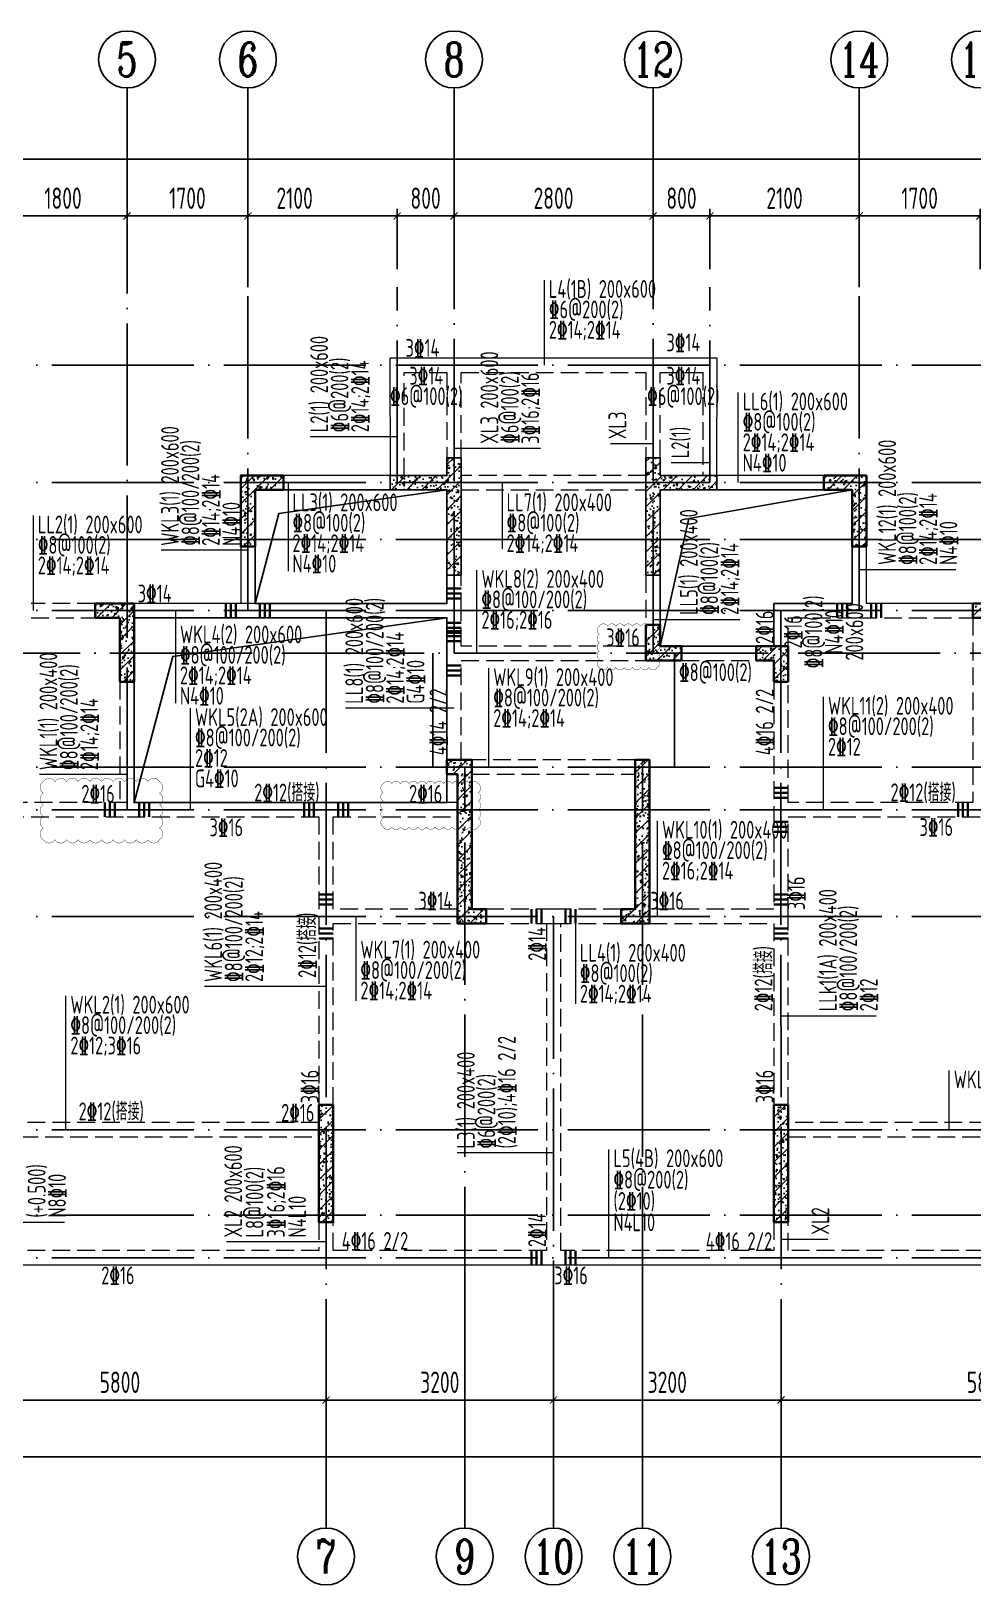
# Model space of a CAD drawing. Extents: x -1058961 to 23600, y -449123 to 2751847.
# Drawn here: x -210467 to -197217, y -331069 to -309219 of the extents above; entities that cross this region are included whole.
import ezdxf
from ezdxf.enums import TextEntityAlignment as Align

# ---------------------------------------------------------------- set-up
doc = ezdxf.new("R2010")
doc.units = 0
doc.header["$LTSCALE"] = 1000
for name, pattern in [('__DASH', [0.35, 0.25, -0.1]), ('DASH', [0.35, 0.25, -0.1]), ('DOTE', [2.42, 2, -0.2, 0.02, -0.2])]:
    doc.linetypes.add(name, pattern=pattern)
doc.layers.get('0').update_dxf_attribs({"linetype": 'CONTINUOUS'})
doc.layers.get('DEFPOINTS').update_dxf_attribs({"linetype": 'CONTINUOUS'})
for name, color, linetype in [('A-AXIS', 1, 'CONTINUOUS'), ('A-DOTE', 10, 'DOTE'), ('AXIS_NUM', 7, 'CONTINUOUS'), ('S-D洞口', 4, 'CONTINUOUS'), ('S-L主梁线', 4, 'DASH'), ('S-L梁编号', 6, 'CONTINUOUS'), ('S-L梁配筋', 7, 'CONTINUOUS'), ('S-Q墙填充', 252, 'CONTINUOUS'), ('S-Q墙实线', 6, 'CONTINUOUS'), ('S-Y一般标注', 3, 'CONTINUOUS'), ('S-Z柱填充', 252, 'CONTINUOUS'), ('S-Z柱实线', 6, 'CONTINUOUS')]:
    doc.layers.add(name, color=color, linetype=linetype)
doc.layers.add('审图修改', color=2, linetype='CONTINUOUS', plot=False)
doc.layers.add('梁附加箍筋', color=1, linetype='CONTINUOUS', lineweight=35)
doc.styles.add('TSSD_Axis', font='complex.shx', dxfattribs={"width": 0.7, "bigfont": 'hztxt.shx'})
doc.styles.add('TSSD_DIMENSION', font='Tssdeng.shx', dxfattribs={"width": 0.7, "bigfont": 'tssdchn.shx'})
doc.styles.add('TSSD_REIN', font='tssdeng.shx', dxfattribs={"width": 0.7, "height": 300, "bigfont": 'tssdchn.shx'})
doc.dimstyles.new('TSSD_100_100', dxfattribs={"dimtxt": 300, "dimasz": 100, "dimexe": 100, "dimexo": 250, "dimgap": 100, "dimtad": 1, "dimdec": 0, "dimzin": 0, "dimdsep": 46, "dimtxsty": 'TSSD_DIMENSION', "dimblk": 'ARCHTICK', "dimcen": 0, "dimdle": 100, "dimclrt": 7, "dimadec": 0, "dimazin": 0, "dimtfac": 1, "dimtdec": 0, "dimtix": 1, "dimtmove": 2, "dimatfit": 3, "dimldrblk": 'ARCHTICK', "dimfxl": 0, "dimtolj": 1, "dimtzin": 0, "dimarcsym": 0})
pattern_1 = [(50, (79242.38, 113232.59), (215.17805, -18.82564), [22.5, -247.5]), (355, (79242.38, 113232.6), (-41.6254, 225.6576), [18, -198]), (100.4514, (79260.31, 113231.02), (173.5528, 206.8319), [19.12206, -210.3426]), (46.1842, (79242.38, 113292.6), (320.1723, -49.6557), [33.75, -371.25]), (96.6356, (79269.06, 113288.45), (280.3988, 292.2354), [28.683, -315.5139]), (351.1842, (79242.38, 113292.6), (280.3986, 292.2356), [27, -297]), (21, (79272.38, 113277.59), (179.0721, -120.78567), [22.5, -247.5]), (326, (79272.38, 113277.6), (72.9946, 217.545), [18, -198]), (71.4514, (79287.3, 113267.52), (252.0668, 96.75915), [19.12206, -210.3426]), (37.5, (79242.38, 113232.59), (3.64796, 99.86816), [0, -195.6, 0, -201, 0, -198.75]), (7.5, (79242.38, 113232.59), (78.92086, 118.32351), [0, -114.6, 0, -191.1, 0, -75.75]), (327.5, (79175.48, 113232.59), (160.14673, -6.76646), [0, -75, 0, -234, 0, -310.5]), (317.5, (79145.48, 113232.59), (174.95585, 30.0315), [0, -97.5, 0, -155.4, 0, -220.5]), (45, (79242.38, 113232.59), (-106.066, 106.066), [])]
pattern_2 = [(50, (73980.54, 281268.66), (215.17805, -18.82564), [22.5, -247.5]), (355, (73980.54, 281268.66), (-41.6254, 225.65764), [18, -198]), (100.4514, (73998.48, 281267.1), (173.55281, 206.83186), [19.12206, -210.34263]), (46.1842, (73980.54, 281328.66), (320.1723, -49.6557), [33.75, -371.25]), (96.6356, (74007.23, 281324.53), (280.3988, 292.23536), [28.6831, -315.5139]), (351.1842, (73980.54, 281328.66), (280.3986, 292.2356), [27, -297]), (21, (74010.54, 281313.66), (179.07212, -120.78567), [22.5, -247.5]), (326, (74010.54, 281313.66), (72.9946, 217.54501), [18, -198]), (71.4514, (74025.47, 281303.6), (252.06679, 96.75915), [19.12206, -210.34263]), (37.5, (73980.544, 281268.66), (3.647957, 99.868156), [0, -195.6, 0, -201, 0, -198.75]), (7.5, (73980.54, 281268.66), (78.92086, 118.323514), [0, -114.6, 0, -191.1, 0, -75.75]), (327.5, (73913.644, 281268.66), (160.14673, -6.766462), [0, -75, 0, -234, 0, -310.5]), (317.5, (73883.64, 281268.66), (174.95585, 30.031495), [0, -97.5, 0, -155.4, 0, -220.5]), (45, (73980.54, 281268.66), (-106.06602, 106.06602), [])]

# ---------------------------------------------------------------- blocks, each defined once
blk = doc.blocks.new('ts_axno')
at = {"color": 0, "linetype": 'ByBlock', "lineweight": -2}
blk.add_circle((0, 0), 0.5, dxfattribs=at)
at = {"color": 0, "linetype": 'ByBlock', "lineweight": -2, "style": 'TSSD_Axis', "width": 0.7}
blk.add_attdef('A', text='', height=0.6, dxfattribs=at).set_placement((0, 0), align=Align.MIDDLE_CENTER)
blk = doc.blocks.new('_ArchTick')
at = {"color": 0, "linetype": 'ByBlock', "const_width": 0.15}
blk.add_lwpolyline([(-0.5, -0.5), (0.5, 0.5)], dxfattribs=at)
blk = doc.blocks.new('*D1064')
at = {"layer": 'DEFPOINTS', "color": 0}
for p in [(11100, 19250), (9300, 18250), (11100, 18250)]:
    blk.add_point(p, dxfattribs=at)
at = {"layer": 'S-Y一般标注', "color": 0, "lineweight": -2}
for p, q in [((9200, 19250), (11200, 19250)), ((9300, 18500), (9300, 19350)), ((11100, 18500), (11100, 19350))]:
    blk.add_line(p, q, dxfattribs=at)
at = {"layer": 'S-Y一般标注', "color": 0, "lineweight": -2, "xscale": 100, "yscale": 100, "zscale": 100, "rotation": 180}
blk.add_blockref('_ArchTick', (9300, 19250), dxfattribs=at)
at = {"layer": 'S-Y一般标注', "color": 0, "lineweight": -2, "xscale": 100, "yscale": 100, "zscale": 100}
blk.add_blockref('_ArchTick', (11100, 19250), dxfattribs=at)
at = {"layer": 'S-Y一般标注', "color": 7, "insert": (10200, 19500), "char_height": 300, "attachment_point": 5, "style": 'TSSD_DIMENSION'}
blk.add_mtext('\\A1;1800', dxfattribs=at)
blk = doc.blocks.new('*D1065')
at = {"layer": 'DEFPOINTS', "color": 0}
for p in [(12800, 19250), (11100, 18250), (12800, 18250)]:
    blk.add_point(p, dxfattribs=at)
at = {"layer": 'S-Y一般标注', "color": 0, "lineweight": -2}
for p, q in [((11000, 19250), (12900, 19250)), ((11100, 18500), (11100, 19350)), ((12800, 18500), (12800, 19350))]:
    blk.add_line(p, q, dxfattribs=at)
at = {"layer": 'S-Y一般标注', "color": 0, "lineweight": -2, "xscale": 100, "yscale": 100, "zscale": 100, "rotation": 180}
blk.add_blockref('_ArchTick', (11100, 19250), dxfattribs=at)
at = {"layer": 'S-Y一般标注', "color": 0, "lineweight": -2, "xscale": 100, "yscale": 100, "zscale": 100}
blk.add_blockref('_ArchTick', (12800, 19250), dxfattribs=at)
at = {"layer": 'S-Y一般标注', "color": 7, "insert": (11950, 19500), "char_height": 300, "attachment_point": 5, "style": 'TSSD_DIMENSION'}
blk.add_mtext('\\A1;1700', dxfattribs=at)
blk = doc.blocks.new('*D1066')
at = {"layer": 'DEFPOINTS', "color": 0}
for p in [(14900, 19250), (12800, 18250), (14900, 18250)]:
    blk.add_point(p, dxfattribs=at)
at = {"layer": 'S-Y一般标注', "color": 0, "lineweight": -2}
for p, q in [((12700, 19250), (15000, 19250)), ((12800, 18500), (12800, 19350)), ((14900, 18500), (14900, 19350))]:
    blk.add_line(p, q, dxfattribs=at)
at = {"layer": 'S-Y一般标注', "color": 0, "lineweight": -2, "xscale": 100, "yscale": 100, "zscale": 100, "rotation": 180}
blk.add_blockref('_ArchTick', (12800, 19250), dxfattribs=at)
at = {"layer": 'S-Y一般标注', "color": 0, "lineweight": -2, "xscale": 100, "yscale": 100, "zscale": 100}
blk.add_blockref('_ArchTick', (14900, 19250), dxfattribs=at)
at = {"layer": 'S-Y一般标注', "color": 7, "insert": (13458, 19500), "char_height": 300, "attachment_point": 5, "style": 'TSSD_DIMENSION'}
blk.add_mtext('\\A1;2100', dxfattribs=at)
blk = doc.blocks.new('*D1067')
at = {"layer": 'DEFPOINTS', "color": 0}
for p in [(18500, 19250), (15700, 18250), (18500, 18250)]:
    blk.add_point(p, dxfattribs=at)
at = {"layer": 'S-Y一般标注', "color": 0, "lineweight": -2}
for p, q in [((15600, 19250), (18600, 19250)), ((15700, 18500), (15700, 19350)), ((18500, 18500), (18500, 19350))]:
    blk.add_line(p, q, dxfattribs=at)
at = {"layer": 'S-Y一般标注', "color": 0, "lineweight": -2, "xscale": 100, "yscale": 100, "zscale": 100, "rotation": 180}
blk.add_blockref('_ArchTick', (15700, 19250), dxfattribs=at)
at = {"layer": 'S-Y一般标注', "color": 0, "lineweight": -2, "xscale": 100, "yscale": 100, "zscale": 100}
blk.add_blockref('_ArchTick', (18500, 19250), dxfattribs=at)
at = {"layer": 'S-Y一般标注', "color": 7, "insert": (17100, 19500), "char_height": 300, "attachment_point": 5, "style": 'TSSD_DIMENSION'}
blk.add_mtext('\\A1;2800', dxfattribs=at)
blk = doc.blocks.new('*D1068')
at = {"layer": 'DEFPOINTS', "color": 0}
for p in [(19300, 19250), (18500, 18250), (19300, 18250)]:
    blk.add_point(p, dxfattribs=at)
at = {"layer": 'S-Y一般标注', "color": 0, "lineweight": -2}
for p, q in [((18400, 19250), (19400, 19250)), ((18500, 18500), (18500, 19350)), ((19300, 18500), (19300, 19350))]:
    blk.add_line(p, q, dxfattribs=at)
at = {"layer": 'S-Y一般标注', "color": 0, "lineweight": -2, "xscale": 100, "yscale": 100, "zscale": 100, "rotation": 180}
blk.add_blockref('_ArchTick', (18500, 19250), dxfattribs=at)
at = {"layer": 'S-Y一般标注', "color": 0, "lineweight": -2, "xscale": 100, "yscale": 100, "zscale": 100}
blk.add_blockref('_ArchTick', (19300, 19250), dxfattribs=at)
at = {"layer": 'S-Y一般标注', "color": 7, "insert": (18900, 19500), "char_height": 300, "attachment_point": 5, "style": 'TSSD_DIMENSION'}
blk.add_mtext('\\A1;800', dxfattribs=at)
blk = doc.blocks.new('*D1069')
at = {"layer": 'DEFPOINTS', "color": 0}
for p in [(23100, 19250), (21400, 18250), (23100, 18250)]:
    blk.add_point(p, dxfattribs=at)
at = {"layer": 'S-Y一般标注', "color": 0, "lineweight": -2}
for p, q in [((21300, 19250), (23200, 19250)), ((21400, 18500), (21400, 19350)), ((23100, 18500), (23100, 19350))]:
    blk.add_line(p, q, dxfattribs=at)
at = {"layer": 'S-Y一般标注', "color": 0, "lineweight": -2, "xscale": 100, "yscale": 100, "zscale": 100, "rotation": 180}
blk.add_blockref('_ArchTick', (21400, 19250), dxfattribs=at)
at = {"layer": 'S-Y一般标注', "color": 0, "lineweight": -2, "xscale": 100, "yscale": 100, "zscale": 100}
blk.add_blockref('_ArchTick', (23100, 19250), dxfattribs=at)
at = {"layer": 'S-Y一般标注', "color": 7, "insert": (22250, 19500), "char_height": 300, "attachment_point": 5, "style": 'TSSD_DIMENSION'}
blk.add_mtext('\\A1;1700', dxfattribs=at)
blk = doc.blocks.new('*D1084')
at = {"layer": 'DEFPOINTS', "color": 0}
for p in [(54600, 20050), (4600, 18250), (54600, 18250)]:
    blk.add_point(p, dxfattribs=at)
at = {"layer": 'S-Y一般标注', "color": 0, "lineweight": -2}
for p, q in [((4600, 18500), (4600, 20150)), ((54600, 18500), (54600, 20150)), ((4500, 20050), (54700, 20050))]:
    blk.add_line(p, q, dxfattribs=at)
at = {"layer": 'S-Y一般标注', "color": 0, "lineweight": -2, "xscale": 100, "yscale": 100, "zscale": 100, "rotation": 180}
blk.add_blockref('_ArchTick', (4600, 20050), dxfattribs=at)
at = {"layer": 'S-Y一般标注', "color": 0, "lineweight": -2, "xscale": 100, "yscale": 100, "zscale": 100}
blk.add_blockref('_ArchTick', (54600, 20050), dxfattribs=at)
at = {"layer": 'S-Y一般标注', "color": 7, "insert": (29600, 20300), "char_height": 300, "attachment_point": 5, "style": 'TSSD_DIMENSION'}
blk.add_mtext('\\A1;50000', dxfattribs=at)
blk = doc.blocks.new('*D1095')
at = {"layer": 'DEFPOINTS', "color": 0}
for p in [(15700, 19250), (14900, 18250), (15700, 18250)]:
    blk.add_point(p, dxfattribs=at)
at = {"layer": 'S-Y一般标注', "color": 0, "lineweight": -2}
for p, q in [((14800, 19250), (15800, 19250)), ((14900, 18500), (14900, 19350)), ((15700, 18500), (15700, 19350))]:
    blk.add_line(p, q, dxfattribs=at)
at = {"layer": 'S-Y一般标注', "color": 0, "lineweight": -2, "xscale": 100, "yscale": 100, "zscale": 100, "rotation": 180}
blk.add_blockref('_ArchTick', (14900, 19250), dxfattribs=at)
at = {"layer": 'S-Y一般标注', "color": 0, "lineweight": -2, "xscale": 100, "yscale": 100, "zscale": 100}
blk.add_blockref('_ArchTick', (15700, 19250), dxfattribs=at)
at = {"layer": 'S-Y一般标注', "color": 7, "insert": (15300, 19500), "char_height": 300, "attachment_point": 5, "style": 'TSSD_DIMENSION'}
blk.add_mtext('\\A1;800', dxfattribs=at)
blk = doc.blocks.new('*D1096')
at = {"layer": 'DEFPOINTS', "color": 0}
for p in [(21400, 19250), (19300, 18250), (21400, 18250)]:
    blk.add_point(p, dxfattribs=at)
at = {"layer": 'S-Y一般标注', "color": 0, "lineweight": -2}
for p, q in [((19200, 19250), (21500, 19250)), ((19300, 18500), (19300, 19350)), ((21400, 18500), (21400, 19350))]:
    blk.add_line(p, q, dxfattribs=at)
at = {"layer": 'S-Y一般标注', "color": 0, "lineweight": -2, "xscale": 100, "yscale": 100, "zscale": 100, "rotation": 180}
blk.add_blockref('_ArchTick', (19300, 19250), dxfattribs=at)
at = {"layer": 'S-Y一般标注', "color": 0, "lineweight": -2, "xscale": 100, "yscale": 100, "zscale": 100}
blk.add_blockref('_ArchTick', (21400, 19250), dxfattribs=at)
at = {"layer": 'S-Y一般标注', "color": 7, "insert": (20350, 19500), "char_height": 300, "attachment_point": 5, "style": 'TSSD_DIMENSION'}
blk.add_mtext('\\A1;2100', dxfattribs=at)
blk = doc.blocks.new('*D1099')
at = {"layer": 'DEFPOINTS', "color": 0}
for p in [(8100, 3600), (13900, 3600), (13900, 2600)]:
    blk.add_point(p, dxfattribs=at)
at = {"layer": 'S-Y一般标注', "color": 0, "lineweight": -2}
for p, q in [((8100, 3350), (8100, 2500)), ((13900, 3350), (13900, 2500)), ((8000, 2600), (14000, 2600))]:
    blk.add_line(p, q, dxfattribs=at)
at = {"layer": 'S-Y一般标注', "color": 0, "lineweight": -2, "xscale": 100, "yscale": 100, "zscale": 100, "rotation": 180}
blk.add_blockref('_ArchTick', (8100, 2600), dxfattribs=at)
at = {"layer": 'S-Y一般标注', "color": 0, "lineweight": -2, "xscale": 100, "yscale": 100, "zscale": 100}
blk.add_blockref('_ArchTick', (13900, 2600), dxfattribs=at)
at = {"layer": 'S-Y一般标注', "color": 7, "insert": (11000, 2850), "char_height": 300, "attachment_point": 5, "style": 'TSSD_DIMENSION'}
blk.add_mtext('\\A1;5800', dxfattribs=at)
blk = doc.blocks.new('*D1100')
at = {"layer": 'DEFPOINTS', "color": 0}
for p in [(17100, 3600), (20300, 3600), (20300, 2600)]:
    blk.add_point(p, dxfattribs=at)
at = {"layer": 'S-Y一般标注', "color": 0, "lineweight": -2}
for p, q in [((17100, 3350), (17100, 2500)), ((20300, 3350), (20300, 2500)), ((17000, 2600), (20400, 2600))]:
    blk.add_line(p, q, dxfattribs=at)
at = {"layer": 'S-Y一般标注', "color": 0, "lineweight": -2, "xscale": 100, "yscale": 100, "zscale": 100, "rotation": 180}
blk.add_blockref('_ArchTick', (17100, 2600), dxfattribs=at)
at = {"layer": 'S-Y一般标注', "color": 0, "lineweight": -2, "xscale": 100, "yscale": 100, "zscale": 100}
blk.add_blockref('_ArchTick', (20300, 2600), dxfattribs=at)
at = {"layer": 'S-Y一般标注', "color": 7, "insert": (18700, 2850), "char_height": 300, "attachment_point": 5, "style": 'TSSD_DIMENSION'}
blk.add_mtext('\\A1;3200', dxfattribs=at)
blk = doc.blocks.new('*D1101')
at = {"layer": 'DEFPOINTS', "color": 0}
for p in [(20300, 3600), (26100, 3600), (26100, 2600)]:
    blk.add_point(p, dxfattribs=at)
at = {"layer": 'S-Y一般标注', "color": 0, "lineweight": -2}
for p, q in [((20300, 3350), (20300, 2500)), ((26100, 3350), (26100, 2500)), ((20200, 2600), (26200, 2600))]:
    blk.add_line(p, q, dxfattribs=at)
at = {"layer": 'S-Y一般标注', "color": 0, "lineweight": -2, "xscale": 100, "yscale": 100, "zscale": 100, "rotation": 180}
blk.add_blockref('_ArchTick', (20300, 2600), dxfattribs=at)
at = {"layer": 'S-Y一般标注', "color": 0, "lineweight": -2, "xscale": 100, "yscale": 100, "zscale": 100}
blk.add_blockref('_ArchTick', (26100, 2600), dxfattribs=at)
at = {"layer": 'S-Y一般标注', "color": 7, "insert": (23200, 2850), "char_height": 300, "attachment_point": 5, "style": 'TSSD_DIMENSION'}
blk.add_mtext('\\A1;5800', dxfattribs=at)
blk = doc.blocks.new('*D1107')
at = {"layer": 'DEFPOINTS', "color": 0}
for p in [(4600, 3600), (54600, 3600), (54600, 1800)]:
    blk.add_point(p, dxfattribs=at)
at = {"layer": 'S-Y一般标注', "color": 0, "lineweight": -2}
for p, q in [((4600, 3350), (4600, 1700)), ((54600, 3350), (54600, 1700)), ((4500, 1800), (54700, 1800))]:
    blk.add_line(p, q, dxfattribs=at)
at = {"layer": 'S-Y一般标注', "color": 0, "lineweight": -2, "xscale": 100, "yscale": 100, "zscale": 100, "rotation": 180}
blk.add_blockref('_ArchTick', (4600, 1800), dxfattribs=at)
at = {"layer": 'S-Y一般标注', "color": 0, "lineweight": -2, "xscale": 100, "yscale": 100, "zscale": 100}
blk.add_blockref('_ArchTick', (54600, 1800), dxfattribs=at)
at = {"layer": 'S-Y一般标注', "color": 7, "insert": (29600, 2050), "char_height": 300, "attachment_point": 5, "style": 'TSSD_DIMENSION'}
blk.add_mtext('\\A1;50000', dxfattribs=at)
blk = doc.blocks.new('*D1108')
at = {"layer": 'DEFPOINTS', "color": 0}
for p in [(13900, 3600), (17100, 3600), (17100, 2600)]:
    blk.add_point(p, dxfattribs=at)
at = {"layer": 'S-Y一般标注', "color": 0, "lineweight": -2}
for p, q in [((13900, 3350), (13900, 2500)), ((17100, 3350), (17100, 2500)), ((13800, 2600), (17200, 2600))]:
    blk.add_line(p, q, dxfattribs=at)
at = {"layer": 'S-Y一般标注', "color": 0, "lineweight": -2, "xscale": 100, "yscale": 100, "zscale": 100, "rotation": 180}
blk.add_blockref('_ArchTick', (13900, 2600), dxfattribs=at)
at = {"layer": 'S-Y一般标注', "color": 0, "lineweight": -2, "xscale": 100, "yscale": 100, "zscale": 100}
blk.add_blockref('_ArchTick', (17100, 2600), dxfattribs=at)
at = {"layer": 'S-Y一般标注', "color": 7, "insert": (15500, 2850), "char_height": 300, "attachment_point": 5, "style": 'TSSD_DIMENSION'}
blk.add_mtext('\\A1;3200', dxfattribs=at)
blk = doc.blocks.new('20210807.15294921')
at = {"layer": 'S-Q墙填充'}
h = blk.add_hatch(dxfattribs=at)
h.set_pattern_fill('ARMORED', color=252, scale=30, style=0)
h.set_pattern_definition(pattern_2)
h.paths.add_polyline_path([(69516, 67840), (69516, 68190), (69316, 68190), (69316, 67940), (68516, 67940), (68516, 67740), (69316, 67740), (69316, 66540), (69516, 66540)])
h = blk.add_hatch(dxfattribs=at)
h.set_pattern_fill('ARMORED', color=252, scale=30, style=0)
h.set_pattern_definition(pattern_2)
h.paths.add_polyline_path([(72116, 67840), (72116, 66540), (72316, 66540), (72316, 67740), (73115, 67740), (73115, 67940), (72316, 67940), (72316, 68190), (72116, 68190)])
h = blk.add_hatch(dxfattribs=at)
h.set_pattern_fill('ARMORED', color=252, scale=30, style=0)
h.set_pattern_definition(pattern_1)
h.paths.add_polyline_path([(66616, 66940), (66616, 67740), (67016, 67740), (67016, 67940), (66416, 67940), (66416, 66940)])
h = blk.add_hatch(dxfattribs=at)
h.set_pattern_fill('ARMORED', color=252, scale=30, style=0)
h.set_pattern_definition(pattern_1)
h.paths.add_polyline_path([(75216, 67940), (74616, 67940), (74616, 67740), (75016, 67740), (75016, 66940), (75216, 66940)])
h = blk.add_hatch(dxfattribs=at)
h.set_pattern_fill('ARMORED', color=252, scale=30, style=0)
h.set_pattern_definition(pattern_1)
h.paths.add_polyline_path([(64716, 65940), (64716, 65040), (64916, 65040), (64916, 66140), (64366, 66140), (64366, 65940)])
h = blk.add_hatch(dxfattribs=at)
h.set_pattern_fill('ARMORED', color=252, scale=30, style=0)
h.set_pattern_definition(pattern_1)
h.paths.add_polyline_path([(69666, 63940), (69316, 63940), (69316, 63740), (69466, 63740), (69466, 63240), (69466, 62790), (69466, 61640), (69866, 61640), (69866, 61840), (69666, 61840), (69666, 62790), (69666, 63240)])
h = blk.add_hatch(dxfattribs=at)
h.set_pattern_fill('ARMORED', color=252, scale=30, style=0)
h.set_pattern_definition(pattern_1)
h.paths.add_polyline_path([(72166, 61640), (72166, 62790), (72166, 63240), (72166, 63940), (71966, 63940), (71966, 63240), (71966, 62790), (71966, 61840), (71766, 61840), (71766, 61640)])
h = blk.add_hatch(dxfattribs=at)
h.set_pattern_fill('ARMORED', color=252, scale=30, style=0)
h.set_pattern_definition(pattern_1)
edge = h.paths.add_edge_path()
edge.add_line((67516, 58740), (67516, 57440))
edge.add_line((67516, 57440), (67716, 57440))
edge.add_line((67716, 57440), (67716, 58740))
edge.add_line((67716, 58740), (67716, 59090))
edge.add_line((67716, 59090), (67516, 59090))
edge.add_line((67516, 59090), (67516, 58740))
h = blk.add_hatch(dxfattribs=at)
h.set_pattern_fill('ARMORED', color=252, scale=30, style=0)
h.set_pattern_definition(pattern_1)
edge = h.paths.add_edge_path()
edge.add_line((73916, 59090), (73916, 57440))
edge.add_line((73916, 57440), (74116, 57440))
edge.add_line((74116, 57440), (74116, 59090))
at = {"layer": 'S-Z柱填充'}
h = blk.add_hatch(dxfattribs=at)
h.set_pattern_fill('ARMORED', color=252, scale=30, style=0)
h.set_pattern_definition(pattern_1)
h.paths.add_polyline_path([(77266, 66140), (76716, 66140), (76716, 65940), (77266, 65940)])
h = blk.add_hatch(dxfattribs=at)
h.set_pattern_fill('ARMORED', color=252, scale=30, style=0)
h.set_pattern_definition(pattern_1)
h.paths.add_polyline_path([(72316, 65840), (72116, 65840), (72116, 65340), (72616, 65340), (72616, 65540), (72316, 65540)])
h = blk.add_hatch(dxfattribs=at)
h.set_pattern_fill('ARMORED', color=252, scale=30, style=0)
h.set_pattern_definition(pattern_1)
h.paths.add_polyline_path([(74115, 65540), (73665, 65540), (73665, 65340), (73915, 65340), (73915, 65040), (74115, 65040)])
at = {"layer": 'S-D洞口', "color": 5}
for points in [[(66616, 66140), (69316, 66140), (69316, 67740), (66616, 67740), (66616, 66140), (66951, 67405), (69316, 67740)], [(75016, 67740), (72316, 67740), (72316, 65540), (72720, 67335), (75016, 67740), (75016, 66140), (73915, 66140), (73915, 65540), (72316, 65540)], [(64916, 63340), (69316, 63340), (69316, 65940), (64916, 65940), (64916, 63340), (65460, 65395), (69316, 65940)]]:
    blk.add_lwpolyline(points, dxfattribs=at)
at = {"layer": 'S-L主梁线', "linetype": 'ByBlock', "lineweight": 18}
for p, q in [((69416, 69590), (68515, 69589)), ((68515, 69589), (68516, 67940)), ((72215, 69590), (69416, 69590)), ((73116, 69590), (72215, 69590)), ((73115, 67940), (73116, 69590)), ((68516, 67940), (67016, 67940)), ((67016, 67740), (68516, 67740)), ((74616, 67940), (73115, 67940)), ((66416, 66940), (66416, 66140)), ((66616, 66140), (66616, 66940)), ((75016, 66940), (75016, 66140)), ((75216, 66140), (75216, 66940)), ((69316, 66540), (69316, 66140)), ((72316, 65840), (72316, 66540)), ((66516, 66140), (64916, 66140)), ((69316, 66140), (66516, 66140)), ((73915, 66140), (73915, 65540)), ((75016, 66140), (73915, 66140)), ((76716, 66140), (75216, 66140)), ((64916, 65940), (66516, 65940)), ((66516, 65940), (69316, 65940)), ((69316, 65940), (69316, 65440)), ((69316, 65440), (69316, 63940)), ((73665, 65540), (72616, 65540)), ((64916, 63340), (64916, 65040)), ((61816, 56840), (67616, 56840)), ((67616, 56840), (70816, 56840)), ((70816, 56840), (74016, 56840)), ((74016, 56840), (80566, 56840))]:
    blk.add_line(p, q, dxfattribs=at)
at = {"layer": 'S-L主梁线', "linetype": '__DASH', "lineweight": 18}
for p, q in [((68715, 69389), (69316, 69390)), ((68716, 67940), (68715, 69389)), ((69316, 69390), (69316, 68190)), ((69516, 69390), (72115, 69390)), ((69516, 68190), (69516, 69390)), ((72115, 69390), (72116, 68190)), ((72315, 69390), (72916, 69390)), ((72316, 68190), (72315, 69390)), ((72916, 69390), (72915, 67940)), ((72316, 68140), (72316, 68190)), ((72116, 67940), (69516, 67940)), ((69516, 67740), (72116, 67740)), ((73115, 67740), (74616, 67740)), ((69516, 66040), (69516, 66540)), ((72116, 66540), (72116, 65840)), ((64366, 66140), (63466, 66140)), ((69516, 65540), (69516, 66040)), ((63466, 65940), (64366, 65940)), ((74115, 65540), (74115, 65940)), ((74115, 65940), (75116, 65940)), ((75116, 65940), (76716, 65940)), ((76716, 65940), (76716, 63340)), ((72116, 65540), (69516, 65540)), ((69516, 65340), (72116, 65340)), ((69516, 63940), (69516, 65340)), ((72616, 65340), (73665, 65340)), ((64716, 65040), (64716, 63340)), ((73916, 65041), (73916, 63240)), ((74116, 63340), (74116, 65041)), ((71966, 63940), (69666, 63940)), ((69666, 63740), (71966, 63740)), ((64816, 63340), (63116, 63340)), ((67616, 63340), (64816, 63340)), ((69466, 63340), (67616, 63340)), ((73916, 63240), (73916, 61840)), ((76716, 63340), (74116, 63340)), ((63116, 63140), (64816, 63140)), ((64816, 63140), (67516, 63140)), ((67516, 63140), (67516, 61740)), ((67716, 61840), (67716, 63140)), ((67716, 63140), (69466, 63140)), ((74116, 63140), (76816, 63140)), ((74116, 61740), (74116, 63140)), ((69466, 61840), (67716, 61840)), ((70816, 61840), (69866, 61840)), ((71766, 61840), (70816, 61840)), ((73916, 61840), (72166, 61840)), ((67516, 61740), (67516, 59090)), ((67716, 59090), (67716, 61640)), ((67716, 61640), (69466, 61640)), ((69866, 61640), (70816, 61640)), ((70716, 61640), (70716, 57040)), ((70816, 61640), (71766, 61640)), ((70916, 57040), (70916, 61640)), ((72166, 61640), (73916, 61640)), ((73916, 61640), (73916, 59090)), ((74116, 59090), (74116, 61740)), ((67516, 58840), (61916, 58840)), ((79716, 58840), (74116, 58840)), ((61916, 58640), (67516, 58640)), ((74116, 58640), (79716, 58640)), ((67516, 57440), (67516, 57040)), ((67716, 57040), (67716, 57440)), ((73916, 57440), (73916, 57040)), ((74116, 57040), (74116, 57440)), ((67516, 57040), (61916, 57040)), ((70716, 57040), (67716, 57040)), ((73916, 57040), (70916, 57040)), ((80366, 57040), (74116, 57040))]:
    blk.add_line(p, q, dxfattribs=at)
at = {"layer": 'S-Q墙实线'}
blk.add_lwpolyline([(69516, 67840), (69516, 68190), (69316, 68190), (69316, 67940), (68516, 67940), (68516, 67740), (69316, 67740), (69316, 66540), (69516, 66540), (69516, 67840)], dxfattribs=at)
blk.add_lwpolyline([(72116, 67840), (72116, 66540), (72316, 66540), (72316, 67740), (73115, 67740), (73115, 67940), (72316, 67940), (72316, 68190), (72116, 68190)], close=True, dxfattribs=at)
at = {"layer": 'S-Q墙实线', "lineweight": 35}
for points in [[(66616, 66940), (66616, 67740), (67016, 67740), (67016, 67940), (66416, 67940), (66416, 66940)], [(75216, 67940), (74616, 67940), (74616, 67740), (75016, 67740), (75016, 66940), (75216, 66940)], [(64716, 65940), (64716, 65040), (64916, 65040), (64916, 66140), (64366, 66140), (64366, 65940)], [(69666, 63940), (69316, 63940), (69316, 63740), (69466, 63740), (69466, 63240), (69466, 62790), (69466, 61640), (69866, 61640), (69866, 61840), (69666, 61840), (69666, 62790), (69666, 63240)], [(72166, 61640), (72166, 62790), (72166, 63240), (72166, 63940), (71966, 63940), (71966, 63240), (71966, 62790), (71966, 61840), (71766, 61840), (71766, 61640)]]:
    blk.add_lwpolyline(points, close=True, dxfattribs=at)
for points in [[(67716, 58740), (67716, 59090), (67516, 59090), (67516, 58740)], [(74116, 58740), (74116, 59090), (73916, 59090), (73916, 58740)], [(67516, 58740), (67516, 57440), (67716, 57440), (67716, 58740)], [(73916, 58740), (73916, 57440), (74116, 57440), (74116, 58740)]]:
    blk.add_lwpolyline(points, dxfattribs=at)
at = {"layer": 'S-Z柱实线', "lineweight": 35}
for points in [[(77266, 66140), (76716, 66140), (76716, 65940), (77266, 65940)], [(72316, 65840), (72116, 65840), (72116, 65340), (72616, 65340), (72616, 65540), (72316, 65540)], [(74115, 65540), (73665, 65540), (73665, 65340), (73915, 65340), (73915, 65040), (74115, 65040)]]:
    blk.add_lwpolyline(points, close=True, dxfattribs=at)
blk = doc.blocks.new('20210726.16395156')
at = {"layer": 'A-AXIS'}
for p, q in [((11100, 18249.9), (11100, 21049.9)), ((12800, 18249.9), (12800, 21049.9)), ((15700, 18249.9), (15700, 21049.9)), ((18500, 18249.9), (18500, 21049.9)), ((21400, 18249.9), (21400, 21049.9)), ((13900, 3600), (13900, 800)), ((15850, 3600), (15850, 800)), ((17100, 3600), (17100, 800)), ((18350, 3600.1), (18350, 800.1)), ((20300, 3600), (20300, 800))]:
    blk.add_line(p, q, dxfattribs=at)
at = {"layer": 'A-DOTE'}
for p, q in [((11100, 10900), (11100, 18249.9)), ((12800, 13700), (12800, 18249.9)), ((14900, 15500), (14900, 18249.9)), ((15700, 13100.3), (15700, 18249.9)), ((18500, 13100.3), (18500, 18249.9)), ((19300, 15500), (19300, 18249.9)), ((21400, 13700), (21400, 18249.9)), ((55600, 17150), (3600, 17150)), ((55600, 15500), (3600, 15500)), ((55600, 14700), (3600, 14700)), ((55600, 13700), (3600, 13700)), ((13900.2, 13700), (13900, 3600)), ((20299.8, 13700), (20300, 3600)), ((3600, 13100.3), (55600, 13100.3)), ((15400, 11500), (15400, 13100)), ((18800, 11500), (18800, 13100)), ((55600, 11500), (3600, 11500)), ((15850, 3600), (15850, 11500)), ((18350, 3600.1), (18350, 11500)), ((55600, 10900), (3600, 10900)), ((55600, 9400), (3600, 9400)), ((17100, 9400), (17100, 3600)), ((55600, 6400), (3600, 6400)), ((55600, 5200), (3600, 5200)), ((55600, 4600), (3600, 4600))]:
    blk.add_line(p, q, dxfattribs=at)
at = {"layer": 'A-AXIS'}
ref = blk.add_blockref('ts_axno', (11100, 21449.9), dxfattribs=dict(at, xscale=800, yscale=800, zscale=800))
ref.add_attrib('4', '5', dxfattribs={"layer": 'AXIS_NUM', "height": 480, "style": 'TSSD_Axis', "width": 0.7}).set_placement((11100, 21449.9), align=Align.MIDDLE_CENTER)
ref = blk.add_blockref('ts_axno', (12800, 21449.9), dxfattribs=dict(at, xscale=800, yscale=800, zscale=800))
ref.add_attrib('5', '6', dxfattribs={"layer": 'AXIS_NUM', "height": 480, "style": 'TSSD_Axis', "width": 0.7}).set_placement((12800, 21449.9), align=Align.MIDDLE_CENTER)
ref = blk.add_blockref('ts_axno', (15700, 21449.9), dxfattribs=dict(at, xscale=800, yscale=800, zscale=800))
ref.add_attrib('6', '8', dxfattribs={"layer": 'AXIS_NUM', "height": 480, "style": 'TSSD_Axis', "width": 0.7}).set_placement((15700, 21449.9), align=Align.MIDDLE_CENTER)
ref = blk.add_blockref('ts_axno', (18500, 21449.9), dxfattribs=dict(at, xscale=800, yscale=800, zscale=800))
ref.add_attrib('7', '12', dxfattribs={"layer": 'AXIS_NUM', "height": 480, "style": 'TSSD_Axis', "width": 0.7}).set_placement((18500, 21449.9), align=Align.MIDDLE_CENTER)
ref = blk.add_blockref('ts_axno', (21400, 21449.9), dxfattribs=dict(at, xscale=800, yscale=800, zscale=800))
ref.add_attrib('8', '14', dxfattribs={"layer": 'AXIS_NUM', "height": 480, "style": 'TSSD_Axis', "width": 0.7}).set_placement((21400, 21449.9), align=Align.MIDDLE_CENTER)
ref = blk.add_blockref('ts_axno', (23100, 21449.9), dxfattribs=dict(at, xscale=800, yscale=800, zscale=800))
ref.add_attrib('9', '15', dxfattribs={"layer": 'AXIS_NUM', "height": 480, "style": 'TSSD_Axis', "width": 0.7}).set_placement((23100, 21449.9), align=Align.MIDDLE_CENTER)
ref = blk.add_blockref('ts_axno', (13900, 400), dxfattribs=dict(at, xscale=-800, yscale=800, zscale=800, rotation=180))
ref.add_attrib('5', '7', dxfattribs={"layer": 'AXIS_NUM', "height": 480, "style": 'TSSD_Axis', "width": 0.7}).set_placement((13900, 400), align=Align.MIDDLE_CENTER)
ref = blk.add_blockref('ts_axno', (15850, 400), dxfattribs=dict(at, xscale=-800, yscale=800, zscale=800, rotation=180))
ref.add_attrib('5', '9', dxfattribs={"layer": 'AXIS_NUM', "height": 480, "style": 'TSSD_Axis', "width": 0.7}).set_placement((15850, 400), align=Align.MIDDLE_CENTER)
ref = blk.add_blockref('ts_axno', (17100, 400), dxfattribs=dict(at, xscale=-800, yscale=800, zscale=800, rotation=180))
ref.add_attrib('8', '10', dxfattribs={"layer": 'AXIS_NUM', "height": 480, "style": 'TSSD_Axis', "width": 0.7}).set_placement((17100, 400), align=Align.MIDDLE_CENTER)
ref = blk.add_blockref('ts_axno', (18350, 400.1), dxfattribs=dict(at, xscale=-800, yscale=800, zscale=800, rotation=180))
ref.add_attrib('5', '11', dxfattribs={"layer": 'AXIS_NUM', "height": 480, "style": 'TSSD_Axis', "width": 0.7}).set_placement((18350, 400.1), align=Align.MIDDLE_CENTER)
ref = blk.add_blockref('ts_axno', (20300, 400), dxfattribs=dict(at, xscale=-800, yscale=800, zscale=800, rotation=180))
ref.add_attrib('8', '13', dxfattribs={"layer": 'AXIS_NUM', "height": 480, "style": 'TSSD_Axis', "width": 0.7}).set_placement((20300, 400), align=Align.MIDDLE_CENTER)
at = {"layer": 'S-Y一般标注'}
for base, p1, p2, picture, middle in [((54600, 20049.9), (4600, 18249.9), (54600, 18249.9), '*D1084', (29600, 20299.9)), ((11100, 19249.9), (9300, 18249.9), (11100, 18249.9), '*D1064', (10200, 19499.9)), ((12800, 19249.9), (11100, 18249.9), (12800, 18249.9), '*D1065', (11950, 19499.9)), ((15700, 19249.9), (14900, 18249.9), (15700, 18249.9), '*D1095', (15300, 19499.9)), ((18500, 19249.9), (15700, 18249.9), (18500, 18249.9), '*D1067', (17100, 19499.9)), ((19300, 19249.9), (18500, 18249.9), (19300, 18249.9), '*D1068', (18900, 19499.9)), ((21400, 19249.9), (19300, 18249.9), (21400, 18249.9), '*D1096', (20350, 19499.9)), ((23100, 19249.9), (21400, 18249.9), (23100, 18249.9), '*D1069', (22250, 19499.9)), ((54600, 1800), (4600, 3600), (54600, 3600), '*D1107', (29600, 2050)), ((13900, 2600), (8100, 3600), (13900, 3600), '*D1099', (11000, 2850)), ((17100, 2600), (13900, 3600), (17100, 3600), '*D1108', (15500, 2850)), ((20300, 2600), (17100, 3600), (20300, 3600), '*D1100', (18700, 2850)), ((26100, 2600), (20300, 3600), (26100, 3600), '*D1101', (23200, 2850))]:
    dim = blk.add_linear_dim(base=base, p1=p1, p2=p2, dimstyle='TSSD_100_100', dxfattribs=at)
    dim.commit()
    dim.dimension.update_dxf_attribs({"geometry": picture, "text_midpoint": middle})
dim = blk.add_linear_dim(base=(14900, 19249.9), p1=(12800, 18249.9), p2=(14900, 18249.9), dimstyle='TSSD_100_100', dxfattribs=at)
dim.commit()
dim.dimension.update_dxf_attribs({"geometry": '*D1066', "text_midpoint": (13458.1, 19499.9), "dimtype": 160})

msp = doc.modelspace()

# ---------------------------------------------------------------- linework, layer by layer
at = {"layer": 'S-L梁编号', "lineweight": 18}
for p, q in [((-203245.28, -313918.54), (-203245.28, -312719.82)), ((-200518.73, -315568.54), (-200518.73, -314301.13)), ((-205317.03, -314922.33), (-206539.44, -314922.33)), ((-201717.03, -315020.85), (-202315.56, -315020.85)), ((-204516.88, -315085.5), (-203300.6, -315085.5)), ((-200917.13, -315287.63), (-201460.47, -315287.63)), ((-206852.22, -315568.54), (-206852.22, -316813.51)), ((-203839.82, -315568.54), (-203839.82, -316500.66)), ((-210434.62, -317368.54), (-210434.62, -316031.97)), ((-207416.88, -316519.26), (-208637.62, -316519.26)), ((-204194.48, -317968.2), (-204194.48, -316797.49)), ((-198816.88, -316788.53), (-197455.39, -316788.53)), ((-208435.15, -317368.54), (-208435.15, -318671.56)), ((-201716.88, -317491.1), (-200495.14, -317491.1)), ((-204027.75, -319554.02), (-204027.75, -318178.48)), ((-208223.61, -320168.54), (-208223.61, -318740.18)), ((-204516.88, -318739.26), (-206045.57, -318739.26)), ((-199318.93, -320168.54), (-199318.93, -318581.78)), ((-209116.87, -319672.76), (-210348.19, -319672.76)), ((-201654.18, -321668.54), (-201654.18, -320324.44)), ((-205896.85, -321668.54), (-205896.85, -322854.29)), ((-202809.13, -321668.54), (-202809.13, -322898.65)), ((-206316.87, -322652.9), (-208029.01, -322652.9)), ((-209976.45, -324668.54), (-209976.45, -322784.06)), ((-199916.89, -323065.14), (-198577.92, -323065.14)), ((-197549.24, -324668.54), (-197549.24, -323836.84)), ((-203116.88, -324994.91), (-204474.48, -324994.91)), ((-202337.1, -326468.37), (-202337.1, -324944.16)), ((-212116.87, -325966.99), (-209994.81, -325966.99)), ((-199916.89, -326206.07), (-199258.5, -326206.07)), ((-206316.87, -326245.9), (-207719.24, -326245.9))]:
    msp.add_line(p, q, dxfattribs=at)
at = {"layer": '审图修改', "const_width": 5}
for points in [[(-202471.7, -317587.01, -0.57735027), (-202355.64, -317587.01, -0.57735027), (-202239.58, -317587.01, -0.57735027), (-202123.51, -317587.01, -0.57735027), (-202007.45, -317587.01, -0.57735027), (-201891.39, -317587.01, -0.57735027), (-201775.33, -317587.01, -0.57735027), (-201659.27, -317587.01, -0.57735027), (-201659.27, -317703.08, -0.57735027), (-201659.27, -317819.14, -0.57735027), (-201659.27, -317935.2, -0.57735027), (-201659.27, -318051.26, -0.57735027), (-201659.27, -318167.33, -0.57735027), (-201775.33, -318167.33, -0.57735027), (-201891.39, -318167.33, -0.57735027), (-202007.45, -318167.33, -0.57735027), (-202123.51, -318167.33, -0.57735027), (-202239.58, -318167.33, -0.57735027), (-202355.64, -318167.33, -0.57735027), (-202471.7, -318167.33, -0.57735027), (-202471.7, -318051.26, -0.57735027), (-202471.7, -317935.2, -0.57735027), (-202471.7, -317819.14, -0.57735027), (-202471.7, -317703.08, -0.57735027), (-202471.7, -317587.01, -0.57735027), (-202471.7, -317587.01, -0.57735027)], [(-210293.42, -319772.92, -0.57735027), (-210130.17, -319772.92, -0.57735027), (-209966.91, -319772.92, -0.57735027), (-209803.66, -319772.92, -0.57735027), (-209640.41, -319772.92, -0.57735027), (-209477.15, -319772.92, -0.57735027), (-209313.9, -319772.92, -0.57735027), (-209150.64, -319772.92, -0.57735027), (-208987.39, -319772.92, -0.57735027), (-208824.13, -319772.92, -0.57735027), (-208660.88, -319772.92, -0.57735027), (-208660.88, -319936.18, -0.57735027), (-208660.88, -320099.43, -0.57735027), (-208660.88, -320262.69, -0.57735027), (-208660.88, -320425.94, -0.57735027), (-208660.88, -320589.19, -0.57735027), (-208824.13, -320589.19, -0.57735027), (-208987.39, -320589.19, -0.57735027), (-209150.64, -320589.19, -0.57735027), (-209313.9, -320589.19, -0.57735027), (-209477.15, -320589.19, -0.57735027), (-209640.41, -320589.19, -0.57735027), (-209803.66, -320589.19, -0.57735027), (-209966.91, -320589.19, -0.57735027), (-210130.17, -320589.19, -0.57735027), (-210293.42, -320589.19, -0.57735027), (-210293.42, -320425.94, -0.57735027), (-210293.42, -320262.69, -0.57735027), (-210293.42, -320099.43, -0.57735027), (-210293.42, -319936.18, -0.57735027), (-210293.42, -319772.92, -0.57735027), (-210293.42, -319772.92, -0.57735027)], [(-205513.22, -319802.79, -0.57735027), (-205391.78, -319802.79, -0.57735027), (-205270.33, -319802.79, -0.57735027), (-205148.89, -319802.79, -0.57735027), (-205027.44, -319802.79, -0.57735027), (-204906, -319802.79, -0.57735027), (-204784.55, -319802.79, -0.57735027), (-204663.11, -319802.79, -0.57735027), (-204541.66, -319802.79, -0.57735027), (-204420.22, -319802.79, -0.57735027), (-204298.77, -319802.79, -0.57735027), (-204177.32, -319802.79, -0.57735027), (-204177.32, -319924.23, -0.57735027), (-204177.32, -320045.68, -0.57735027), (-204177.32, -320167.12, -0.57735027), (-204177.32, -320288.57, -0.57735027), (-204177.32, -320410.01, -0.57735027), (-204298.77, -320410.01, -0.57735027), (-204420.22, -320410.01, -0.57735027), (-204541.66, -320410.01, -0.57735027), (-204663.11, -320410.01, -0.57735027), (-204784.55, -320410.01, -0.57735027), (-204906, -320410.01, -0.57735027), (-205027.44, -320410.01, -0.57735027), (-205148.89, -320410.01, -0.57735027), (-205270.33, -320410.01, -0.57735027), (-205391.78, -320410.01, -0.57735027), (-205513.22, -320410.01, -0.57735027), (-205513.22, -320288.57, -0.57735027), (-205513.22, -320167.12, -0.57735027), (-205513.22, -320045.68, -0.57735027), (-205513.22, -319924.23, -0.57735027), (-205513.22, -319802.79, -0.57735027), (-205513.22, -319802.79, -0.57735027)]]:
    msp.add_lwpolyline(points, format="xyb", dxfattribs=at)
at = {"layer": '梁附加箍筋', "lineweight": 35}
for p, q in [((-204417.03, -317058.54), (-204617.03, -317058.54)), ((-204417.03, -317128.54), (-204617.03, -317128.54)), ((-204417.03, -317198.54), (-204617.03, -317198.54)), ((-207726.87, -317468.54), (-207726.87, -317268.54)), ((-207656.87, -317468.54), (-207656.87, -317268.54)), ((-207586.87, -317468.54), (-207586.87, -317268.54)), ((-207246.87, -317468.54), (-207246.87, -317268.54)), ((-207176.87, -317468.54), (-207176.87, -317268.54)), ((-207106.87, -317468.54), (-207106.87, -317268.54)), ((-199126.87, -317468.54), (-199126.87, -317268.54)), ((-199056.87, -317468.54), (-199056.87, -317268.54)), ((-198986.87, -317468.54), (-198986.87, -317268.54)), ((-198646.87, -317468.54), (-198646.87, -317268.54)), ((-198576.87, -317468.54), (-198576.87, -317268.54)), ((-198506.87, -317468.54), (-198506.87, -317268.54)), ((-204417.03, -317538.54), (-204617.03, -317538.54)), ((-204417.03, -317608.54), (-204617.03, -317608.54)), ((-204417.03, -317658.27), (-204617.03, -317658.27)), ((-204417.03, -317678.54), (-204617.03, -317678.54)), ((-204417.03, -317728.27), (-204617.03, -317728.27)), ((-204417.03, -317798.27), (-204617.03, -317798.27)), ((-204417.03, -318138.27), (-204617.03, -318138.27)), ((-204417.03, -318208.27), (-204617.03, -318208.27)), ((-204417.03, -318278.27), (-204617.03, -318278.27)), ((-199817.19, -319858.54), (-200017.19, -319858.54)), ((-209426.87, -320268.54), (-209426.87, -320068.54)), ((-209356.87, -320268.54), (-209356.87, -320068.54)), ((-209286.87, -320268.54), (-209286.87, -320068.54)), ((-208946.87, -320268.54), (-208946.87, -320068.54)), ((-208876.87, -320268.54), (-208876.87, -320068.54)), ((-208806.87, -320268.54), (-208806.87, -320068.54)), ((-206626.71, -320268.54), (-206626.71, -320068.54)), ((-206556.71, -320268.54), (-206556.71, -320068.54)), ((-206486.71, -320268.54), (-206486.71, -320068.54)), ((-206146.71, -320268.54), (-206146.71, -320068.54)), ((-206076.71, -320268.54), (-206076.71, -320068.54)), ((-206006.71, -320268.54), (-206006.71, -320068.54)), ((-199817.19, -319928.54), (-200017.19, -319928.54)), ((-199817.19, -319998.54), (-200017.19, -319998.54)), ((-197426.87, -320268.54), (-197426.87, -320068.54)), ((-197356.87, -320268.54), (-197356.87, -320068.54)), ((-197286.87, -320268.54), (-197286.87, -320068.54)), ((-199817.19, -320338.54), (-200017.19, -320338.54)), ((-199817.19, -320408.54), (-200017.19, -320408.54)), ((-199817.19, -320478.54), (-200017.19, -320478.54)), ((-206216.88, -321358.54), (-206416.88, -321358.54)), ((-199817.16, -321358.54), (-200017.16, -321358.54)), ((-206216.88, -321428.54), (-206416.88, -321428.54)), ((-206216.88, -321498.54), (-206416.88, -321498.54)), ((-203426.87, -321768.54), (-203426.87, -321568.54)), ((-203356.87, -321768.54), (-203356.87, -321568.54)), ((-203286.87, -321768.54), (-203286.87, -321568.54)), ((-202946.87, -321768.54), (-202946.87, -321568.54)), ((-202876.87, -321768.54), (-202876.87, -321568.54)), ((-202806.87, -321768.54), (-202806.87, -321568.54)), ((-199817.16, -321428.54), (-200017.16, -321428.54)), ((-199817.16, -321498.54), (-200017.16, -321498.54)), ((-206216.87, -321838.54), (-206416.87, -321838.54)), ((-199817.16, -321838.54), (-200017.16, -321838.54)), ((-206216.87, -321908.54), (-206416.87, -321908.54)), ((-206216.87, -321978.54), (-206416.87, -321978.54)), ((-199817.16, -321908.54), (-200017.16, -321908.54)), ((-199817.16, -321978.54), (-200017.16, -321978.54)), ((-203426.87, -326568.54), (-203426.87, -326368.54)), ((-203356.87, -326568.54), (-203356.87, -326368.54)), ((-203286.87, -326568.54), (-203286.87, -326368.54)), ((-202946.87, -326568.54), (-202946.87, -326368.54)), ((-202876.87, -326568.54), (-202876.87, -326368.54)), ((-202806.87, -326568.54), (-202806.87, -326368.54))]:
    msp.add_line(p, q, dxfattribs=at)

# ---------------------------------------------------------------- block references
at = {"layer": 'A-DOTE'}
msp.add_blockref('20210726.16395156', (-220216.88, -331068.59), dxfattribs=at)
at = {"layer": 'S-Q墙填充'}
msp.add_blockref('20210807.15294921', (-273932.52, -383408.09), dxfattribs=at)

# ---------------------------------------------------------------- texts
at = {"layer": 'S-L梁编号', "color": 6, "style": 'TSSD_REIN', "width": 0.7}
for s, p in [('L4(1B) 200x600', (-203182.78, -312969.82)), ('LL6(1) 200x600', (-200456.23, -314551.13)), ('LL3(1) 200x600', (-206789.72, -315970.24)), ('LL7(1) 200x400', (-203777.32, -315970.24)), ('LL2(1) 200x600', (-210372.12, -316281.97)), ('WKL8(2) 200x400', (-204131.98, -317047.49)), ('WKL4(2) 200x600', (-208372.65, -317828.29)), ('WKL9(1) 200x400', (-203965.25, -318428.48)), ('WKL11(2) 200x400', (-199256.43, -318831.78)), ('WKL5(2A) 200x600', (-208161.11, -318990.18)), ('WKL10(1) 200x400', (-201591.68, -320574.44)), ('WKL7(1) 200x400', (-205834.35, -322260.06)), ('LL4(1) 200x400', (-202746.63, -322304.42)), ('WKL2(1) 200x600', (-209913.95, -323034.06)), ('WKL2镜像', (-197486.74, -324084.87)), ('L5(4B) 200x600', (-202274.6, -325194.16))]:
    msp.add_text(s, height=250, dxfattribs=at).set_placement(p)
for s, p in [('L2(1) 200x600', (-206289.44, -314859.83)), ('XL3 200x600', (-203894.83, -315023)), ('XL3', (-202094.4, -314958.35)), ('WKL3(1) 200x600', (-208387.62, -316456.76)), ('L2(1)', (-201210.47, -315225.13)), ('WKL12(1) 200x600', (-198298.66, -316726.03)), ('LL5(1) 200x400', (-201089.37, -317428.6)), ('LL8(1) 200x600', (-205795.57, -318676.76)), ('WKL1(1) 200x400', (-210098.19, -319610.26)), ('WKL6(1) 200x400', (-207779.01, -322590.4)), ('LLk1(1A) 200x400', (-199133.69, -323002.64)), ('L3(1) 200x400', (-204224.48, -324932.41)), ('XL2 200x600', (-207498.09, -326183.4)), ('XL2', (-199239.27, -326143.57))]:
    msp.add_text(s, height=250, rotation=90, dxfattribs=at).set_placement(p)
at = {"layer": 'S-L梁配筋', "color": 7, "style": 'TSSD_REIN', "width": 0.7}
for s, p in [('%%1326@200(2)', (-203182.78, -313257.32)), ('2%%13214;2%%13214', (-203182.78, -313544.82)), ('%%1328@100(2)', (-200456.23, -314838.63)), ('2%%13214;2%%13214', (-200456.23, -315126.13)), ('N4%%13210', (-200456.23, -315413.63)), ('%%1328@100(2)', (-206789.72, -316257.74)), ('%%1328@100(2)', (-203777.32, -316257.74)), ('%%1328@100(2)', (-210372.12, -316569.47)), ('2%%13214;2%%13214', (-206789.72, -316545.24)), ('2%%13214;2%%13214', (-203777.32, -316545.24)), ('N4%%13210', (-206789.72, -316832.74)), ('2%%13214;2%%13214', (-210372.12, -316856.97)), ('3%%13214', (-208966.87, -317251.75)), ('%%1328@100/200(2)', (-204131.98, -317334.99)), ('2%%13216;2%%13216', (-204131.98, -317622.49)), ('%%1328@100/200(2)', (-208372.65, -318115.79)), ('2%%13214;2%%13214', (-208372.65, -318403.29)), ('N4%%13210', (-208372.65, -318690.79)), ('%%1328@100/200(2)', (-203965.25, -318715.98)), ('2%%13214;2%%13214', (-203965.25, -319003.48)), ('%%1328@100/200(2)', (-208161.11, -319277.68)), ('%%1328@100/200(2)', (-199256.43, -319119.28)), ('2%%13212', (-199256.43, -319406.78)), ('2%%13212', (-208161.11, -319565.18)), ('G4%%13210', (-208161.11, -319852.68)), ('2%%13212(搭接)', (-207327.26, -320051.57)), ('2%%13212(搭接)', (-198376.29, -320047.86)), ('3%%13216', (-197968.6, -320536.73)), ('%%1328@100/200(2)', (-201591.68, -320861.94)), ('2%%13216;2%%13214', (-201591.68, -321149.44)), ('3%%13214', (-205017.14, -321572.71)), ('3%%13216', (-201755.3, -321572.76)), ('%%1328@100/200(2)', (-205834.35, -322547.56)), ('%%1328@100(2)', (-202746.63, -322591.92)), ('2%%13214;2%%13214', (-205834.35, -322835.06)), ('2%%13214;2%%13214', (-202746.63, -322879.42)), ('%%1328@100/200(2)', (-209913.95, -323321.56)), ('2%%13212;3%%13216', (-209913.95, -323609.06)), ('2%%13212(搭接)', (-209798.51, -324534.22)), ('(2%%13210)', (-202274.6, -325794.16)), ('N4L10', (-202274.6, -326094.16)), ('2%%13216', (-209479.41, -326841.18)), ('3%%13216', (-203106.62, -326841.18))]:
    msp.add_text(s, height=250, dxfattribs=at).set_placement(p)
at = {"layer": 'S-L梁配筋', "color": 1, "style": 'TSSD_REIN', "width": 0.7}
for p in [(-201291.04, -313797.48), (-204907.72, -314265.61), (-201291.04, -314265.61)]:
    msp.add_text('3%%13214', height=250, dxfattribs=at).set_placement(p, align=Align.BOTTOM_CENTER)
for s, p in [('3%%13214', (-205199.16, -313798.99)), ('3%%13216', (-202375.51, -317868.17)), ('%%1328@100(2)', (-201351.35, -318358.79)), ('2%%13216', (-209759.24, -320068.88)), ('2%%13216', (-205149.92, -320068.88)), ('3%%13216', (-207956.16, -320540.71)), ('2%%13216', (-206949.03, -324553.64)), ('%%1328@200(2)', (-202274.6, -325494.16))]:
    msp.add_text(s, height=250, dxfattribs=at).set_placement(p)
at = {"layer": 'S-L梁配筋', "color": 7, "style": 'TSSD_REIN', "width": 0.7}
for s, p in [('%%1326@200(2)', (-206001.94, -314859.83)), ('2%%13214;2%%13214', (-205714.44, -314859.83)), ('%%1326@100(2)', (-203607.33, -315023)), ('3%%13216;2%%13216', (-203319.83, -315023)), ('%%1328@100/200(2)', (-208100.12, -316456.76)), ('2%%13214;2%%13214', (-207812.62, -316456.76)), ('%%1328@100(2)', (-198011.16, -316726.03)), ('2%%13214;2%%13214', (-197723.66, -316726.03)), ('N4%%13210', (-207525.12, -316456.76)), ('N4%%13210', (-197436.16, -316726.03)), ('%%1328@100(2)', (-200801.87, -317428.6)), ('2%%13214;2%%13214', (-200514.37, -317428.6)), ('%%1328@100/200(2)', (-205508.07, -318676.76)), ('2%%13216', (-200022.26, -317836.8)), ('2%%13214;2%%13214', (-205220.57, -318676.76)), ('G4%%13210', (-204933.07, -318676.76)), ('%%1328@100/200(2)', (-209810.69, -319610.26)), ('4%%13216 2/2', (-200022.26, -319402.04)), ('2%%13214;2%%13214', (-209523.19, -319610.26)), ('%%1328@100/200(2)', (-207491.51, -322590.4)), ('2%%13212;2%%13214', (-207204.01, -322590.4)), ('2%%13212(搭接)', (-206458, -322532.89)), ('%%1328@100/200(2)', (-198846.19, -323002.64)), ('2%%13212(搭接)', (-200039.34, -323002.64)), ('2%%13212', (-198558.69, -323002.64)), ('(2%%13210);4%%13216 2/2', (-203649.48, -324932.41)), ('3%%13216', (-206422.24, -324297.05)), ('%%1326@200(2)', (-203936.98, -324932.41)), ('3%%13216', (-200022.26, -324296.58)), ('L8@100(2)', (-207198.09, -326183.4)), ('(+0.500)', (-210263.08, -325904.49)), ('3%%13216;2%%13216', (-206898.09, -326183.4)), ('N4L10', (-206598.09, -326183.4)), ('2%%13214', (-203223.63, -326318.37))]:
    msp.add_text(s, height=250, rotation=90, dxfattribs=at).set_placement(p)
for p in [(-204907.72, -314553.11), (-201291.04, -314553.11)]:
    msp.add_text('%%1326@100(2)', height=250, dxfattribs=at).set_placement(p, align=Align.BOTTOM_CENTER)
for s, p in [('%%1328@100(2)', (-199259.61, -317667.74)), ('2%%13216', (-199547.11, -317667.74)), ('N4%%13210', (-198972.11, -317667.74)), ('200x600', (-198684.61, -317667.74))]:
    msp.add_text(s, height=250, rotation=90, dxfattribs=at).set_placement(p, align=Align.BOTTOM_CENTER)
at = {"layer": 'S-L梁配筋', "color": 1, "style": 'TSSD_REIN', "width": 0.7}
for s, p in [('4%%13214 2/2', (-204611.6, -319402.04)), ('N8%%13210', (-209975.58, -325904.49))]:
    msp.add_text(s, height=250, rotation=90, dxfattribs=at).set_placement(p)
at = {"layer": 'S-L梁配筋', "color": 7, "style": 'TSSD_REIN', "width": 0.7}
msp.add_text('3%%13216', height=250, rotation=90, dxfattribs=at).set_placement((-199579.38, -321342.83), align=Align.CENTER)
msp.add_text('2%%13214', height=250, rotation=90, dxfattribs=at).set_placement((-203223.62, -321818.54), align=Align.RIGHT)
for p in [(-205161.79, -326356.28), (-200040.09, -326359.47)]:
    msp.add_text('4%%13216 2/2', height=250, dxfattribs=at).set_placement(p, align=Align.RIGHT)

doc.saveas('drawing.dxf')
